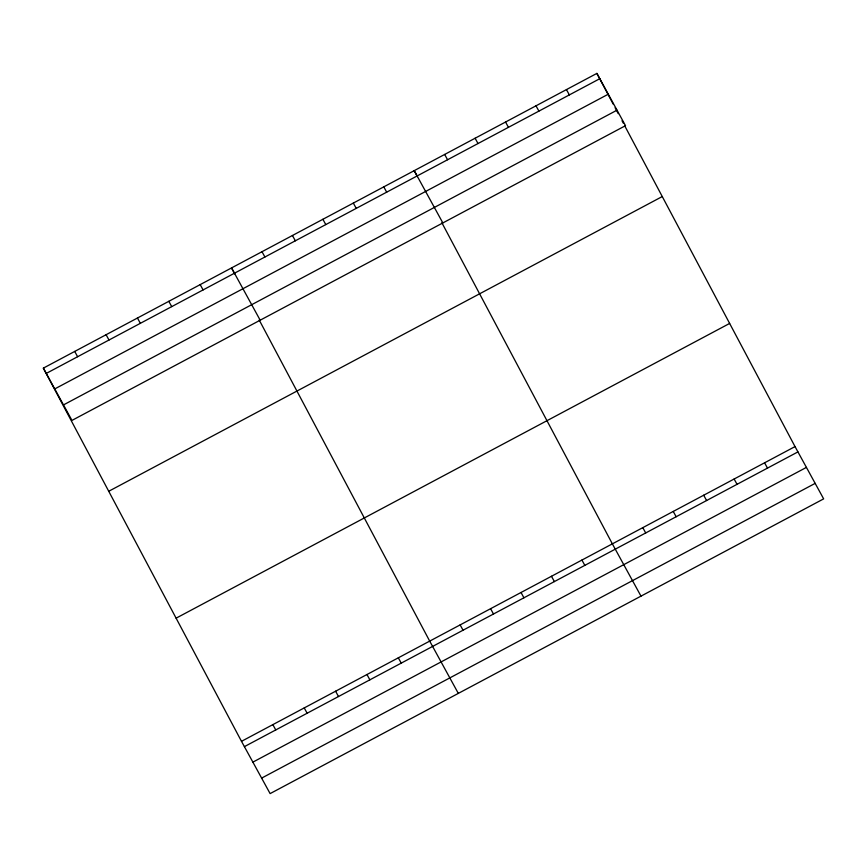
<?xml version="1.0" encoding="UTF-8"?>
<svg xmlns="http://www.w3.org/2000/svg" width="867" height="867" viewBox="0 0 867 867"><rect width="100%" height="100%" fill="white"/><g stroke="black" fill="none" stroke-linecap="round" stroke-linejoin="round"><path stroke-width="1.3" d="M43.35 368.128L596.886 73.392L625.508 125.672L71.972 420.408L43.35 368.128L241.492 741.328L270.114 793.608L823.65 498.872L795.028 446.592L624.543 125.498M46.254 373.428L599.791 78.702M54.74 388.936L608.276 94.2M63.486 404.911L617.022 110.174M108.733 491.275L662.269 196.549M176.109 618.171L729.635 323.434M241.492 741.328L795.028 446.592M244.396 746.639L797.933 451.902M252.882 762.136L806.418 467.4M261.628 778.111L815.164 483.374M566.444 89.604L569.348 94.904M764.575 462.805L767.49 468.115M535.99 105.807L538.906 111.117M734.132 479.017L737.037 484.317M505.548 122.019L508.452 127.33M703.69 495.22L706.594 500.53M475.105 138.232L478.01 143.543M673.247 511.432L676.152 516.743M444.663 154.445L447.567 159.745M642.805 527.645L645.709 532.956M442.842 222.938L414.22 170.647L417.363 176.575M640.984 596.138L612.362 543.858L441.877 222.754M383.778 186.86L386.682 192.171M581.92 560.06L584.824 565.371M353.324 203.073L356.239 208.383M551.466 576.273L554.381 581.584M322.882 219.286L325.786 224.586M521.024 592.486L523.928 597.797M292.439 235.488L295.344 240.798M490.581 608.699L493.486 613.999M261.997 251.701L264.901 257.011M460.139 624.901L463.043 630.211M260.176 320.194L231.554 267.914L234.697 273.831M458.318 693.405L429.696 641.114L259.211 320.021M200.179 284.614L203.095 289.925M398.321 657.815L401.237 663.125M168.816 301.315L171.72 306.625M366.958 674.515L369.862 679.826M137.452 318.016L140.356 323.326M335.594 691.216L338.498 696.526M106.088 334.716L108.993 340.027M304.23 707.927L307.135 713.227M74.714 351.417L77.618 356.727M272.856 724.628L275.76 729.927M596.886 73.392L613.229 104.181M615.115 107.736L618.258 113.653M622.029 120.762L623.286 123.125"/></g></svg>
